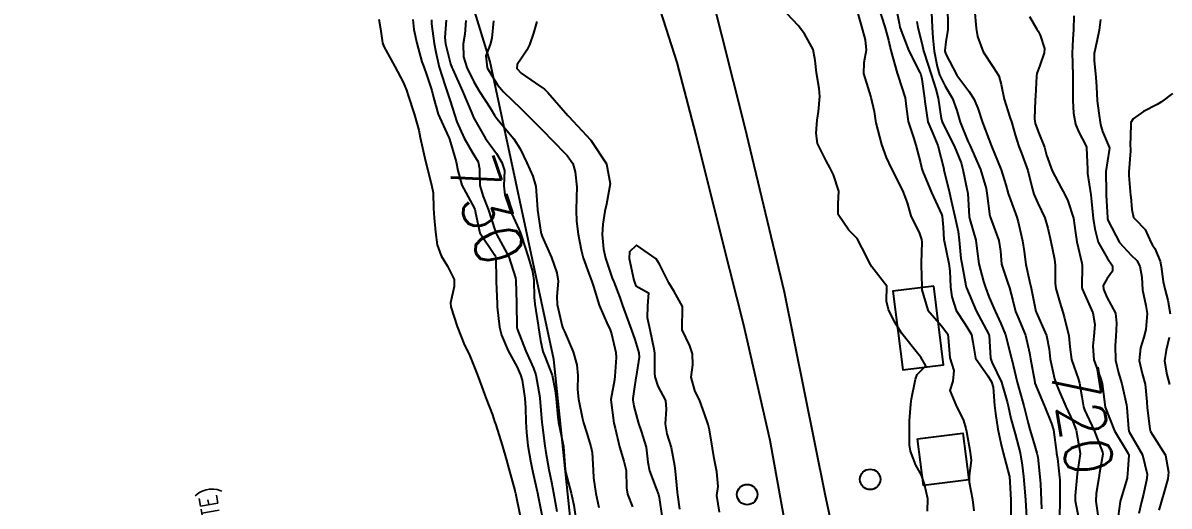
# Model space of a CAD drawing. Header units: metres. Extents: x 286371 to 293043, y 7462578 to 7466404.
# Drawn here: x 291645.5 to 291742.8, y 7463285.6 to 7463326.7 of the extents above; entities that cross this region are included whole.
import ezdxf
from ezdxf.enums import TextEntityAlignment as Align

# ---------------------------------------------------------------- set-up
doc = ezdxf.new("R2010")
doc.units = ezdxf.units.M
doc.header["$MEASUREMENT"] = 0
for name, color, linetype in [('Cotas', 45, 'Continuous'), ('Curvas de Nivel 1m', 11, 'Continuous'), ('Curvas de Nivel 5m', 15, 'Continuous'), ('Divisas', 45, 'Continuous'), ('Edificações', 30, 'Continuous'), ('Linha Férrea', 20, 'Continuous'), ('Postes', 20, 'Continuous'), ('TEXTO', 45, 'Continuous')]:
    doc.layers.add(name, color=color, linetype=linetype)
doc.styles.add('ROMANS', font='romans', dxfattribs={"height": 0.2})
doc.styles.add('Style-STANDARD', font='STANDARD.shx')

msp = doc.modelspace()

# ---------------------------------------------------------------- linework, layer by layer
at = {"layer": 'Curvas de Nivel 1m', "flags": 128}
for points, elevation in [([(291719.547, 7463328.31), (291719.879, 7463326.645), (291719.942, 7463326.303), (291719.963, 7463326.212), (291720.72, 7463324.291), (291721.653, 7463322.441), (291721.726, 7463322.276), (291721.808, 7463321.885), (291722.045, 7463320.271), (291722.074, 7463319.976), (291722.334, 7463318.266), (291722.74, 7463317.258), (291723.186, 7463316.253), (291723.67, 7463314.269), (291723.678, 7463314.245), (291723.693, 7463314.184), (291724.172, 7463312.237), (291724.31, 7463311.579), (291724.629, 7463310.23), (291724.887, 7463308.954), (291724.975, 7463308.224), (291725.134, 7463306.668), (291725.204, 7463306.22), (291725.546, 7463304.349), (291725.576, 7463304.214), (291725.595, 7463304.162), (291726.423, 7463302.201), (291727.476, 7463300.266), (291727.514, 7463300.184), (291727.529, 7463300.128), (291727.633, 7463298.182), (291727.753, 7463297.866), (291728.577, 7463296.167), (291729.068, 7463294.48), (291729.128, 7463294.158), (291729.368, 7463293.078), (291729.614, 7463292.151), (291729.727, 7463291.77), (291730.157, 7463290.142), (291730.339, 7463289.109), (291730.45, 7463288.137), (291730.555, 7463286.855), (291730.598, 7463286.134), (291730.685, 7463284.69)], 724), ([(291722.299, 7463285.208), (291722.315, 7463286.259), (291722.049, 7463287.496), (291721.785, 7463288.267), (291721.307, 7463289.106), (291720.853, 7463290.282), (291720.78, 7463290.835), (291720.774, 7463292.283), (291720.781, 7463292.865), (291720.883, 7463294.282), (291720.946, 7463294.726), (291721.258, 7463296.277), (291721.282, 7463296.412), (291721.424, 7463296.796), (291722.16, 7463297.544), (291721.727, 7463298.27), (291721.459, 7463298.605), (291720.109, 7463300.295), (291719.499, 7463301.28), (291718.996, 7463302.312), (291718.818, 7463303.022), (291718.838, 7463304.315), (291717.568, 7463305.955), (291717.338, 7463306.338), (291717.144, 7463306.778), (291716.32, 7463308.354), (291715.614, 7463309.049), (291714.703, 7463310.378), (291714.724, 7463311.302), (291714.765, 7463312.378), (291714.315, 7463313.755), (291714.016, 7463314.39), (291713.702, 7463314.935), (291712.968, 7463316.406), (291712.855, 7463317.29), (291712.947, 7463318.407), (291713.046, 7463319.124), (291713.167, 7463320.404), (291713.108, 7463321.091), (291712.868, 7463322.409), (291712.762, 7463323.478), (291712.596, 7463324.413), (291711.87, 7463325.73), (291711.316, 7463326.433), (291709.906, 7463327.95)], 726), ([(291716.209, 7463328.05), (291716.693, 7463326.352), (291716.995, 7463325.21), (291717.089, 7463324.346), (291716.901, 7463323.275), (291716.852, 7463322.349), (291717.332, 7463320.8), (291717.499, 7463320.339), (291717.766, 7463319.123), (291717.887, 7463318.332), (291717.916, 7463318.168), (291718.381, 7463316.325), (291718.789, 7463315.237), (291719.222, 7463314.312), (291719.68, 7463313.399), (291720.217, 7463312.296), (291720.557, 7463311.384), (291720.881, 7463310.286), (291721.611, 7463308.765), (291721.784, 7463308.272), (291721.822, 7463308.05), (291721.753, 7463306.272), (291721.751, 7463306.092), (291721.803, 7463304.271), (291721.809, 7463304.001), (291722.31, 7463302.263), (291723.494, 7463300.93), (291724.021, 7463300.236), (291724.087, 7463299.62), (291724.189, 7463298.233), (291724.523, 7463297.133), (291724.44, 7463296.229), (291724.182, 7463295.453), (291724.714, 7463294.224), (291725.364, 7463292.89), (291725.551, 7463292.211), (291725.6, 7463291.961), (291725.926, 7463290.205), (291726.009, 7463289.508), (291725.83, 7463288.206), (291725.832, 7463287.661), (291726.121, 7463286.202), (291726.219, 7463285.23)], 726), ([(291722.621, 7463327.536), (291722.698, 7463326.262), (291722.742, 7463325.38), (291722.87, 7463324.259), (291723.114, 7463322.966), (291723.328, 7463322.252), (291723.799, 7463321.272), (291724.409, 7463320.235), (291724.787, 7463319.211), (291725.068, 7463318.225), (291725.73, 7463316.609), (291725.916, 7463316.212), (291726.1, 7463315.827), (291726.788, 7463314.198), (291727.262, 7463312.599), (291727.337, 7463312.189), (291727.592, 7463310.227), (291727.602, 7463310.185), (291727.633, 7463310.096), (291728.343, 7463308.173), (291728.485, 7463307.276), (291728.575, 7463306.169), (291729.072, 7463304.641), (291729.256, 7463304.159), (291729.523, 7463303.099), (291729.759, 7463302.151), (291729.952, 7463301.692), (291730.615, 7463300.137), (291730.938, 7463298.646), (291731.023, 7463298.131), (291731.392, 7463296.147), (291731.399, 7463296.125), (291731.413, 7463296.076), (291732.21, 7463294.112), (291732.813, 7463292.652), (291732.974, 7463292.1), (291733.232, 7463290.189), (291733.247, 7463290.096), (291733.318, 7463289.669), (291733.507, 7463288.091), (291733.515, 7463287.866), (291733.527, 7463286.091), (291733.526, 7463285.824), (291733.455, 7463284.091)], 722), ([(291723.995, 7463328.15), (291724.035, 7463326.242), (291724.025, 7463326.089), (291723.856, 7463325.064), (291723.778, 7463324.312), (291723.779, 7463324.245), (291723.84, 7463323.997), (291724.786, 7463322.23), (291725.794, 7463320.87), (291726.232, 7463320.208), (291726.569, 7463319.405), (291726.974, 7463318.196), (291727.724, 7463316.184), (291728.55, 7463314.172), (291728.936, 7463312.905), (291729.149, 7463312.162), (291729.644, 7463310.8), (291729.889, 7463310.151), (291730, 7463309.777), (291730.356, 7463308.143), (291730.497, 7463307.235), (291730.653, 7463306.138), (291730.948, 7463304.739), (291731.086, 7463304.131), (291731.481, 7463302.148), (291731.489, 7463302.125), (291731.504, 7463302.091), (291732.388, 7463300.111), (291732.609, 7463298.955), (291732.71, 7463298.105), (291733.073, 7463296.446), (291733.179, 7463296.098), (291733.406, 7463295.526), (291734.036, 7463294.085), (291734.637, 7463292.803), (291734.897, 7463292.071), (291735.255, 7463290.135), (291735.253, 7463290.066), (291735.007, 7463288.36), (291734.973, 7463288.069), (291734.819, 7463286.523), (291734.836, 7463286.071), (291735.213, 7463284.086)], 721), ([(291675.751, 7463326.976), (291675.872, 7463326.158), (291676.059, 7463324.971), (291676.175, 7463324.644), (291677.087, 7463322.956), (291677.804, 7463321.631), (291678.09, 7463320.94), (291678.237, 7463320.488), (291678.73, 7463318.93), (291679.121, 7463317.546), (291679.238, 7463316.922), (291679.704, 7463314.914), (291680.199, 7463312.907), (291680.345, 7463312.223), (291680.386, 7463310.903), (291680.432, 7463310.099), (291680.534, 7463308.901), (291680.674, 7463307.816), (291681.039, 7463306.892), (291681.561, 7463306.009), (291682.144, 7463304.875), (291682.135, 7463304.276), (291681.83, 7463302.88), (291681.851, 7463302.537), (291682.389, 7463300.871), (291683.017, 7463299.305), (291683.228, 7463298.858), (291683.447, 7463298.387), (291684.085, 7463296.845), (291684.48, 7463295.767), (291684.817, 7463294.833), (291685.372, 7463293.372), (291685.56, 7463292.822), (291685.661, 7463292.519), (291686.216, 7463290.811), (291686.576, 7463289.544), (291686.777, 7463288.802), (291687.277, 7463286.963), (291687.313, 7463286.794), (291687.327, 7463286.74), (291687.731, 7463284.787)], 732), ([(291678.627, 7463326.933), (291678.708, 7463326.095), (291678.967, 7463324.928), (291679.39, 7463323.361), (291679.547, 7463322.919), (291679.813, 7463322.204), (291680.221, 7463320.908), (291680.364, 7463320.328), (291680.759, 7463318.9), (291681.651, 7463316.97), (291681.692, 7463316.885), (291681.732, 7463316.779), (291682.313, 7463314.875), (291682.435, 7463314.131), (291682.784, 7463312.868), (291683.65, 7463311.278), (291683.873, 7463310.851), (291683.943, 7463310.545), (291684.31, 7463308.844), (291685.576, 7463306.942), (291685.651, 7463306.823), (291685.678, 7463306.718), (291685.682, 7463304.822), (291685.682, 7463304.683), (291685.77, 7463302.821), (291685.784, 7463302.546), (291685.97, 7463300.817), (291686.137, 7463300.151), (291686.705, 7463298.806), (291687.434, 7463297.49), (291687.768, 7463296.789), (291687.893, 7463296.311), (291688.124, 7463294.783), (291688.184, 7463293.98), (291688.21, 7463292.782), (291688.264, 7463291.867), (291688.385, 7463290.779), (291688.612, 7463289.477), (291688.755, 7463288.773), (291689.175, 7463286.867), (291689.204, 7463286.765), (291689.269, 7463286.457), (291689.591, 7463284.759)], 731), ([(291681.462, 7463326.891), (291681.329, 7463325.425), (291681.383, 7463324.892), (291681.829, 7463323.185), (291681.932, 7463322.883), (291682.016, 7463322.687), (291682.825, 7463320.869), (291683.634, 7463318.989), (291683.684, 7463318.856), (291683.761, 7463318.634), (291684.779, 7463316.839), (291685.715, 7463315.565), (291686.179, 7463314.817), (291686.389, 7463314.118), (291686.349, 7463312.814), (291686.421, 7463312.05), (291686.864, 7463310.806), (291687.609, 7463309.152), (291687.754, 7463308.792), (291687.839, 7463308.552), (291688.417, 7463306.782), (291688.771, 7463305.561), (291688.902, 7463304.774), (291688.928, 7463303.369), (291688.967, 7463302.773), (291689.258, 7463300.997), (291689.292, 7463300.767), (291689.468, 7463299.698), (291689.655, 7463298.761), (291689.785, 7463298.424), (291690.443, 7463296.749), (291690.708, 7463295.442), (291690.777, 7463294.744), (291690.92, 7463293.192), (291690.98, 7463292.74), (291691.338, 7463290.975), (291691.395, 7463290.734), (291691.407, 7463290.659), (291691.552, 7463288.731), (291691.609, 7463288.42), (291692.051, 7463286.723), (291692.272, 7463285.707), (291692.422, 7463284.717)], 729), ([(291683.12, 7463326.866), (291683.022, 7463325.711), (291682.899, 7463324.869), (291682.926, 7463323.78), (291683.212, 7463322.864), (291683.806, 7463321.648), (291684.287, 7463320.847), (291685.173, 7463319.433), (291685.549, 7463318.828), (291685.76, 7463318.537), (291687.183, 7463316.803), (291687.722, 7463315.969), (291688.309, 7463314.785), (291688.81, 7463313.649), (291689.062, 7463312.774), (291689.17, 7463311.245), (291689.198, 7463310.771), (291689.476, 7463308.897), (291689.511, 7463308.766), (291689.601, 7463308.528), (291690.377, 7463306.752), (291690.852, 7463305.447), (291690.959, 7463304.743), (291690.847, 7463303.421), (291690.862, 7463302.744), (291691.303, 7463300.921), (291691.363, 7463300.736), (291691.48, 7463300.444), (291692.228, 7463298.723), (291692.534, 7463297.621), (291692.617, 7463296.717), (291692.598, 7463295.524), (291692.67, 7463294.715), (291693.024, 7463293.054), (291693.116, 7463292.708), (291693.352, 7463291.908), (291693.728, 7463290.699), (291693.842, 7463290.181), (291693.919, 7463288.695), (291693.955, 7463288.034), (291694.162, 7463286.691), (291694.42, 7463285.524)], 728), ([(291685.48, 7463326.831), (291685.326, 7463325.368), (291685.177, 7463324.835), (291684.824, 7463323.855), (291684.918, 7463322.838), (291685.802, 7463321.386), (291686.322, 7463320.817), (291687.773, 7463319.376), (291688.387, 7463318.785), (291689.744, 7463317.431), (291690.393, 7463316.755), (291691.714, 7463315.388), (291692.189, 7463314.727), (291692.404, 7463314.009), (291692.527, 7463312.721), (291692.524, 7463311.849), (291692.481, 7463310.722), (291692.51, 7463309.832), (291692.656, 7463308.719), (291692.914, 7463307.385), (291693.088, 7463306.712), (291693.554, 7463305.384), (291693.809, 7463304.7), (291693.95, 7463304.286), (291694.445, 7463302.69), (291695.182, 7463300.986), (291695.329, 7463300.677), (291695.478, 7463300.258), (291695.851, 7463298.668), (291695.867, 7463298.249), (291695.776, 7463296.669), (291695.741, 7463296.348), (291695.416, 7463294.674), (291695.417, 7463294.65), (291695.691, 7463292.67), (291695.78, 7463292.246), (291696.162, 7463290.662), (291696.539, 7463289.433), (291696.716, 7463288.653), (291696.758, 7463287.177), (291696.831, 7463286.651), (291697.258, 7463285.581)], 727), ([(291689.132, 7463326.776), (291688.857, 7463325.791), (291688.531, 7463324.784), (291688.291, 7463324.344), (291687.837, 7463323.671), (291687.489, 7463323.139), (291687.436, 7463322.8), (291687.818, 7463322.378), (291689, 7463321.583), (291689.798, 7463321.034), (291690.092, 7463320.76), (291691.765, 7463318.805), (291691.826, 7463318.734), (291693.734, 7463316.704), (291695.051, 7463314.684), (291695.356, 7463312.992), (291695.317, 7463312.68), (291695.051, 7463311.276), (291694.929, 7463310.685), (291694.739, 7463309.566), (291694.7, 7463308.688), (291694.811, 7463307.46), (291694.983, 7463306.683), (291695.549, 7463304.996), (291695.676, 7463304.672), (291696.189, 7463303.329), (291696.416, 7463302.661), (291696.952, 7463301.192), (291697.156, 7463300.649), (291697.471, 7463299.785), (291697.802, 7463298.639), (291697.822, 7463298.265), (291697.566, 7463296.642), (291697.55, 7463296.515), (291697.408, 7463295.565), (291697.284, 7463294.758), (291697.283, 7463294.646), (291697.386, 7463294.129), (291697.784, 7463292.638), (291698.006, 7463291.983), (291698.414, 7463290.628), (291698.568, 7463289.373), (291698.715, 7463288.623), (291699.282, 7463287.129), (291699.472, 7463286.611), (291699.525, 7463286.354), (291699.792, 7463284.606)], 726), ([(291721.383, 7463326.78), (291721.487, 7463326.28), (291721.852, 7463324.827), (291721.961, 7463324.273), (291722, 7463324.114), (291722.594, 7463322.263), (291723.011, 7463321.041), (291723.211, 7463320.253), (291723.469, 7463318.539), (291723.542, 7463318.248), (291723.748, 7463317.823), (291724.571, 7463316.232), (291725.153, 7463314.772), (291725.297, 7463314.22), (291725.667, 7463312.433), (291725.712, 7463312.214), (291725.718, 7463312.159), (291725.822, 7463310.212), (291725.883, 7463309.958), (291726.411, 7463308.202), (291726.511, 7463307.28), (291726.647, 7463306.198), (291727.048, 7463304.696), (291727.21, 7463304.189), (291727.532, 7463303.35), (291728.032, 7463302.177), (291728.52, 7463301.142), (291728.915, 7463300.163), (291729.422, 7463298.177), (291729.427, 7463298.155), (291729.443, 7463298.084), (291729.912, 7463296.147), (291730.104, 7463295.444), (291730.471, 7463294.138), (291730.828, 7463292.667), (291730.967, 7463292.13), (291731.336, 7463290.914), (291731.58, 7463290.121), (291731.65, 7463289.788), (291731.834, 7463288.116), (291731.875, 7463287.526), (291731.942, 7463286.114), (291731.97, 7463285.397)], 723), ([(291730.961, 7463327.204), (291731.577, 7463326.12), (291731.695, 7463325.942), (291731.866, 7463325.602), (291732.214, 7463324.481), (291732.194, 7463324.117), (291731.828, 7463323.033), (291731.579, 7463322.366), (291731.553, 7463322.128), (291731.469, 7463320.449), (291731.443, 7463320.13), (291731.38, 7463318.509), (291731.441, 7463318.129), (291731.742, 7463317.293), (291732.219, 7463316.117), (291732.4, 7463315.427), (291732.882, 7463314.107), (291733.672, 7463312.599), (291733.963, 7463312.09), (291734.2, 7463311.542), (291734.675, 7463310.079), (291734.868, 7463308.823), (291734.966, 7463308.074), (291735.383, 7463306.261), (291735.408, 7463306.067), (291735.382, 7463304.222), (291735.413, 7463304.066), (291735.53, 7463303.823), (291736.324, 7463302.052), (291736.481, 7463301.058), (291736.397, 7463300.051), (291736.315, 7463299.198), (291736.409, 7463298.05), (291736.977, 7463296.484), (291737.128, 7463296.039), (291737.384, 7463294.034), (291738.172, 7463292.022), (291739.325, 7463290.085), (291739.37, 7463290.004), (291739.384, 7463289.943), (291739.305, 7463288.738), (291739.25, 7463288.049), (291739.242, 7463288.005), (291738.779, 7463286.505), (291738.649, 7463286.014), (291738.472, 7463284.79)], 719), ([(291734.701, 7463327.264), (291734.677, 7463326.072), (291734.625, 7463325.311), (291734.575, 7463324.073), (291734.609, 7463323.297), (291734.633, 7463322.072), (291734.616, 7463320.898), (291734.628, 7463320.078), (291734.674, 7463318.983), (291734.849, 7463318.073), (291735.113, 7463317.435), (291735.727, 7463316.256), (291735.781, 7463316.119), (291735.79, 7463316.063), (291735.875, 7463314.239), (291735.866, 7463314.062), (291735.876, 7463313.877), (291736.144, 7463312.057), (291736.207, 7463311.505), (291736.367, 7463310.053), (291736.493, 7463309.179), (291736.789, 7463308.047), (291737.577, 7463306.667), (291737.982, 7463306.028), (291738.003, 7463305.582), (291737.548, 7463304.945), (291737.211, 7463304.369), (291737.217, 7463304.039), (291737.524, 7463303.369), (291738.245, 7463302.023), (291738.345, 7463301.168), (291738.281, 7463300.022), (291738.23, 7463299.256), (291738.246, 7463298.022), (291738.512, 7463296.934), (291738.793, 7463296.014), (291739.176, 7463294.219), (291739.202, 7463294.007), (291739.357, 7463292.195), (291739.382, 7463292.004), (291739.42, 7463291.937), (291740.532, 7463289.986), (291740.942, 7463288.337), (291740.916, 7463287.98), (291740.614, 7463286.644), (291740.456, 7463285.987), (291740.235, 7463285.004)], 718), ([(291736.967, 7463326.959), (291736.876, 7463326.039), (291736.698, 7463325.206), (291736.435, 7463324.046), (291736.43, 7463323.45), (291736.591, 7463322.043), (291736.626, 7463321.217), (291736.694, 7463320.041), (291736.824, 7463318.983), (291736.973, 7463318.036), (291737.144, 7463317.435), (291737.725, 7463316.106), (291737.742, 7463316.024), (291737.722, 7463315.864), (291737.439, 7463314.038), (291737.443, 7463312.263), (291737.459, 7463312.038), (291737.568, 7463310.102), (291737.576, 7463310.035), (291737.631, 7463309.843), (291738.592, 7463308.02), (291739.582, 7463306.924), (291740.055, 7463306.479), (291740.322, 7463305.993), (291740.471, 7463305.07), (291740.549, 7463303.989), (291740.835, 7463302.664), (291740.947, 7463301.983), (291740.836, 7463300.632), (291740.659, 7463299.987), (291740.368, 7463299.083), (291740.258, 7463297.992), (291740.517, 7463296.898), (291740.76, 7463295.984), (291740.903, 7463294.471), (291740.943, 7463293.981), (291741.155, 7463292.18), (291741.206, 7463291.977), (291741.35, 7463291.736), (291742.486, 7463289.957), (291742.75, 7463288.505), (291742.677, 7463287.954), (291742.383, 7463286.852), (291742.123, 7463285.962), (291741.934, 7463285.284)], 717), ([(291743.089, 7463320.651), (291742.143, 7463319.959), (291741.926, 7463319.818), (291741.781, 7463319.742), (291740.626, 7463319.127), (291739.762, 7463318.524), (291739.56, 7463318.194), (291739.537, 7463317.998), (291739.499, 7463316.226), (291739.518, 7463315.998), (291739.524, 7463315.801), (291739.381, 7463314.001), (291739.386, 7463313.697), (291739.533, 7463311.997), (291739.543, 7463311.878), (291739.646, 7463310.806), (291739.78, 7463310.145), (291739.922, 7463309.999), (291740.765, 7463309.125), (291741.267, 7463307.971), (291741.395, 7463307.772), (291741.587, 7463307.499), (291742.039, 7463306.433), (291742.117, 7463305.963), (291742.285, 7463304.7), (291742.466, 7463303.956), (291742.684, 7463303.113), (291742.879, 7463301.954)], 716), ([(291742.795, 7463299.955), (291742.536, 7463298.88), (291742.417, 7463297.96), (291742.591, 7463296.793), (291742.833, 7463295.953)], 716)]:
    msp.add_lwpolyline(points, dxfattribs=dict(at, elevation=elevation))
at = {"layer": 'Curvas de Nivel 5m', "flags": 128}
for points, elevation in [([(291718.077, 7463328.156), (291718.67, 7463326.323), (291718.979, 7463325.195), (291719.188, 7463324.314), (291719.722, 7463322.399), (291719.75, 7463322.305), (291719.812, 7463322.135), (291720.4, 7463320.295), (291720.497, 7463319.57), (291720.654, 7463318.291), (291721.096, 7463316.922), (291721.314, 7463316.281), (291721.701, 7463314.765), (291721.816, 7463314.273), (291721.872, 7463314.091), (291722.624, 7463312.26), (291723.475, 7463310.409), (291723.529, 7463310.246), (291723.62, 7463309.315), (291723.685, 7463308.243), (291723.698, 7463308.147), (291724.114, 7463306.236), (291724.192, 7463305.608), (291724.258, 7463304.234), (291724.357, 7463303.407), (291724.729, 7463302.226), (291725.497, 7463301.085), (291726.019, 7463300.206), (291726.13, 7463299.546), (291726.358, 7463298.201), (291727.422, 7463296.685), (291727.735, 7463296.18), (291727.855, 7463295.73), (291727.99, 7463294.175), (291728.064, 7463293.484), (291728.254, 7463292.171), (291728.516, 7463290.987), (291728.722, 7463290.163), (291729.23, 7463288.221), (291729.244, 7463288.155), (291729.287, 7463287.66), (291729.376, 7463286.153), (291729.378, 7463286.037), (291729.369, 7463284.152)], 725), ([(291726.297, 7463327.809), (291726.416, 7463326.206), (291726.551, 7463325.516), (291727.015, 7463324.197), (291727.826, 7463322.957), (291728.341, 7463322.177), (291728.538, 7463321.439), (291728.807, 7463320.169), (291729.28, 7463318.643), (291729.445, 7463318.159), (291729.739, 7463317.149), (291730.044, 7463316.15), (291730.267, 7463315.595), (291730.815, 7463314.138), (291731.173, 7463312.631), (291731.312, 7463312.13), (291731.653, 7463311.36), (291732.246, 7463310.115), (291732.515, 7463309.217), (291732.761, 7463308.107), (291733.074, 7463306.61), (291733.121, 7463306.101), (291733.118, 7463304.525), (291733.176, 7463304.1), (291733.516, 7463302.914), (291733.775, 7463302.09), (291733.886, 7463301.701), (291734.295, 7463300.082), (291734.376, 7463299.165), (291734.511, 7463298.078), (291735.099, 7463296.389), (291735.201, 7463296.068), (291735.397, 7463294.908), (291735.538, 7463294.062), (291735.628, 7463293.813), (291736.448, 7463292.048), (291737.145, 7463290.219), (291737.164, 7463290.037), (291736.894, 7463288.446), (291736.825, 7463288.041), (291736.609, 7463286.71), (291736.583, 7463286.045), (291736.819, 7463284.462)], 720), ([(291680.207, 7463326.91), (291680.21, 7463326.579), (291680.432, 7463324.906), (291680.566, 7463324.181), (291680.87, 7463322.899), (291681.372, 7463321.319), (291681.513, 7463320.889), (291681.781, 7463320.028), (291682.154, 7463318.879), (291682.366, 7463318.264), (291682.969, 7463316.866), (291683.715, 7463315.594), (291684.157, 7463314.848), (291684.272, 7463314.269), (291684.311, 7463312.845), (291684.578, 7463311.918), (291685.01, 7463310.834), (291685.607, 7463308.99), (291685.667, 7463308.823), (291685.755, 7463308.669), (291686.766, 7463306.807), (291687.34, 7463305.005), (291687.364, 7463304.797), (291687.411, 7463302.901), (291687.415, 7463302.796), (291687.434, 7463300.846), (291687.444, 7463300.795), (291687.482, 7463300.673), (291688.217, 7463298.783), (291688.857, 7463297.349), (291689.063, 7463296.77), (291689.395, 7463294.844), (291689.409, 7463294.764), (291689.561, 7463292.761), (291689.587, 7463292.535), (291689.821, 7463290.757), (291689.905, 7463290.176), (291690.164, 7463288.752), (291690.386, 7463287.65), (291690.552, 7463286.745), (291690.828, 7463285.163)], 730), ([(291704.654, 7463285.122), (291704.432, 7463286.537), (291704.52, 7463287.296), (291704.41, 7463288.538), (291704.192, 7463289.666), (291704.055, 7463290.544), (291703.792, 7463292.113), (291703.67, 7463292.55), (291703.378, 7463293.476), (291702.965, 7463294.561), (291702.541, 7463295.433), (291702.247, 7463296.572), (291702.386, 7463297.624), (291702.364, 7463298.571), (291702.131, 7463299.242), (291701.484, 7463300.584), (291701.514, 7463302.584), (291700.795, 7463303.857), (291700.343, 7463304.602), (291699.567, 7463306.173), (291699.268, 7463306.619), (291697.591, 7463307.799), (291697.009, 7463307.227), (291696.993, 7463306.653), (291697.368, 7463304.825), (291697.423, 7463304.646), (291697.451, 7463304.554), (291697.539, 7463304.326), (291698.629, 7463303.726), (291698.537, 7463302.629), (291698.496, 7463301.633), (291698.739, 7463300.626), (291699.085, 7463298.995), (291699.121, 7463298.619), (291699.129, 7463296.919), (291699.15, 7463296.619), (291699.412, 7463295.807), (291700.07, 7463294.604), (291700.132, 7463293.854), (291700.022, 7463292.605), (291700.173, 7463291.781), (291700.53, 7463290.597), (291700.832, 7463289.071), (291700.873, 7463288.591), (291701.039, 7463286.827), (291701.069, 7463286.588), (291701.25, 7463285.358)], 725)]:
    msp.add_lwpolyline(points, dxfattribs=dict(at, elevation=elevation))
at = {"layer": 'Divisas'}
msp.add_lwpolyline([(291692.664, 7463278.212), (291690.585, 7463298.074), (291685.178, 7463323.352), (291681.228, 7463336.328), (291676.232, 7463347.384), (291673.634, 7463356.934), (291671.45, 7463361.734), (291669.683, 7463365.263), (291665.526, 7463378.239), (291660.216, 7463390.325), (291653.246, 7463401.14), (291648.985, 7463406.331), (291637.026, 7463419.431)], dxfattribs=at)
at = {"layer": 'Edificações'}
for points in [[(291722.84, 7463304.306), (291719.362, 7463303.875), (291720.189, 7463297.207), (291723.667, 7463297.638)], [(291721.455, 7463291.353), (291725.301, 7463291.83), (291725.793, 7463287.863), (291721.947, 7463287.387)]]:
    msp.add_lwpolyline(points, close=True, dxfattribs=at)
at = {"layer": 'Linha Férrea'}
for points in [[(291635.617, 7463454.769), (291647.208, 7463440.777), (291650.44, 7463436.201), (291651.47, 7463434.87), (291662.125, 7463419.38), (291670.541, 7463405.539), (291673.967, 7463399.337), (291676.231, 7463395.096), (291679.146, 7463389.733), (291684.006, 7463379.958), (291689.737, 7463367.736), (291694.515, 7463355.694), (291701.883, 7463335.003), (291703.841, 7463329.504), (291706.763, 7463317.876), (291710.125, 7463303.821), (291713.579, 7463286.673), (291714.667, 7463281.624), (291717.21, 7463268.712), (291719.015, 7463257.541), (291723.122, 7463229.236), (291728.067, 7463196.361), (291732.267, 7463169.851)], [(291729.099, 7463165.211), (291725.358, 7463187.804), (291723.961, 7463197.718), (291721.429, 7463214.518), (291718.122, 7463234.896), (291715.901, 7463249.745), (291713.553, 7463264.446), (291712.442, 7463271.953), (291710.864, 7463280.532), (291708.935, 7463291.204), (291706.7, 7463301), (291704.927, 7463308.049), (291702.649, 7463317.233), (291701.042, 7463323.305), (291698.708, 7463330.657), (291693.195, 7463347.393), (291689.552, 7463357.528), (291684.27, 7463370.072), (291669.841, 7463398.872), (291660.226, 7463414.92), (291648.843, 7463431.945), (291631.904, 7463452.844)]]:
    msp.add_lwpolyline(points, dxfattribs=at)
at = {"layer": 'Postes'}
for centre in [(291717.432, 7463287.903), (291706.993, 7463286.609)]:
    msp.add_circle(centre, 0.866, dxfattribs=at)

# ---------------------------------------------------------------- texts
at = {"layer": 'Cotas', "style": 'Style-STANDARD'}
for s, rotation, p in [('730', 288.58211, (291684.889, 7463310.767, 730)), ('720', 279.40624, (291735.426, 7463292.946, 720))]:
    msp.add_text(s, height=4, rotation=rotation, dxfattribs=at).set_placement(p, align=Align.MIDDLE_CENTER)
at = {"layer": 'TEXTO', "style": 'ROMANS', "width": 0.8}
msp.add_text('Fundo=713,036 (SEÇÃO MONTANTE)', height=1.5, rotation=100.02795, dxfattribs=at).set_placement((291666.916, 7463258.544))

doc.saveas('drawing.dxf')
